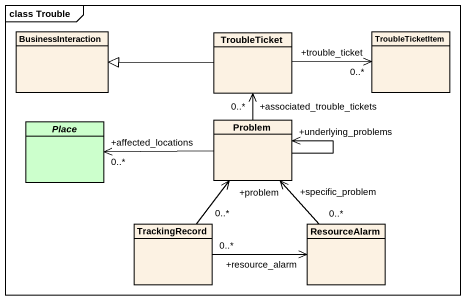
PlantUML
@startuml
mainframe class Trouble
hide circle
hide empty members
class BusinessInteraction
class TroubleTicket
class TroubleTicketItem
abstract class Place #CCFFCC
class Problem
class TrackingRecord
class ResourceAlarm
TroubleTicket -left-|> BusinessInteraction
TroubleTicket -right-> "+trouble_ticket\n0..*" TroubleTicketItem
Problem -up-> "+associated_trouble_tickets\n0..*" TroubleTicket
Problem -left-> "+affected_locations\n0..*" Place
Problem --> "+underlying_problems" Problem
TrackingRecord "0..*" -up-> "+problem" Problem
TrackingRecord "0..*" -right-> "+resource_alarm" ResourceAlarm
ResourceAlarm "0..*" -up-> "+specific_problem" Problem
@enduml
